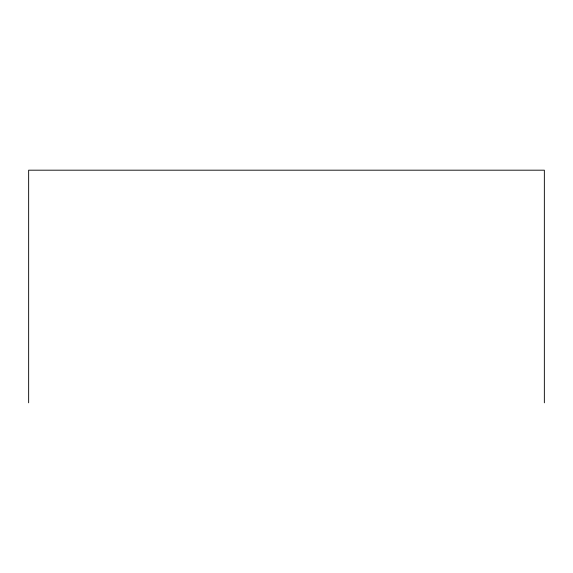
<?xml version="1.0" encoding="UTF-8"?>
<svg xmlns="http://www.w3.org/2000/svg" width="573" height="573" viewBox="0 0 573 573"><rect width="100%" height="100%" fill="white"/><g stroke="black" fill="none" stroke-linecap="round" stroke-linejoin="round"><path stroke-width="0.86" d="M544.35 402.812L544.35 170.188L28.65 170.188L28.65 402.812"/></g></svg>
